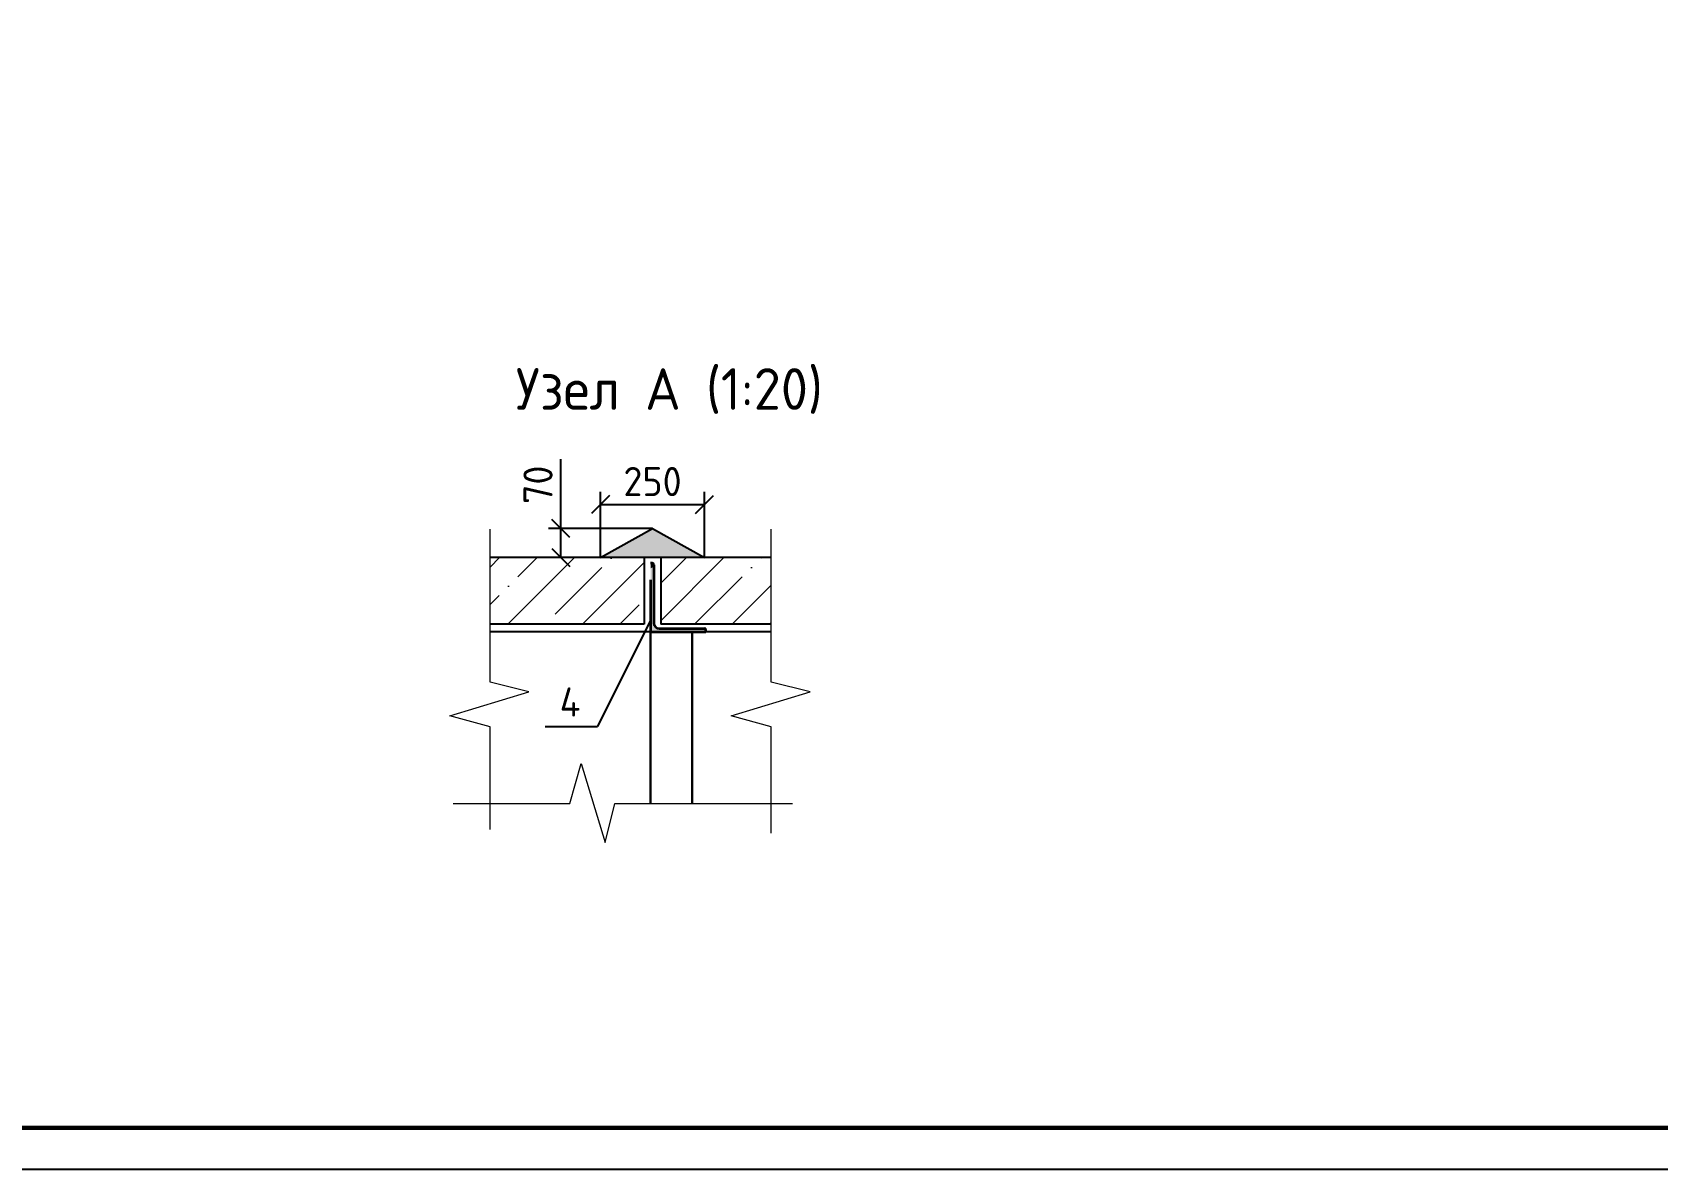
# Model space of a CAD drawing. Header units: metres. Extents: x 1563 to 4966, y -517 to 1463.
# Drawn here: x 2602.4 to 2797.6, y -341.5 to -204.9 of the extents above; entities that cross this region are included whole.
import ezdxf
from ezdxf.enums import TextEntityAlignment as Align

# ---------------------------------------------------------------- set-up
doc = ezdxf.new("R2010")
doc.units = ezdxf.units.M
doc.layers.add('Форматы', color=7, linetype='Continuous')
doc.styles.add('GOST', font='GOST.shx', dxfattribs={"oblique": 15})
doc.styles.get("Standard").update_dxf_attribs({"font": 'GOST Common.ttf'})
doc.dimstyles.new('М 1 к 20', dxfattribs={"dimtxt": 3.5, "dimasz": 2.15, "dimexe": 1.5, "dimexo": 0, "dimgap": 1, "dimtad": 1, "dimdec": 0, "dimlfac": 20, "dimzin": 0, "dimdsep": 46, "dimtxsty": 'GOST', "dimblk": 'OBLIQUE', "dimcen": 5, "dimclrd": 256, "dimclre": 256, "dimclrt": 256, "dimazin": 2, "dimtm": 1e-09, "dimtfac": 1, "dimtdec": 0, "dimtmove": 0, "dimatfit": 3, "dimldrblk": 'NONE', "dimfxl": 1.25, "dimtolj": 1, "dimtzin": 0, "dimlwd": 25, "dimlwe": 25, "dimarcsym": 2})

# ---------------------------------------------------------------- blocks, each defined once
blk = doc.blocks.new('*U326')
blk.add_lwpolyline([(0, 123), (1189, 123), (1189, -297), (0, -297)], close=True)
at = {"const_width": 0.5}
blk.add_lwpolyline([(20, 118), (1184, 118), (1184, -292), (20, -292)], close=True, dxfattribs=at)
blk.add_attdef('РАЗРАБОТАЛ', text='', height=2.5).set_placement((1019.5, -264.22), align=Align.MIDDLE_LEFT)
at = {"flags": 8}
for tag, height, p in [('ДАТА', 2.5, (1059.07, -264.4)), ('ЛИСТ', 3, (1155.39, -271.92)), ('ЛИСТОВ', 3, (1172.89, -271.92)), ('ФОРМАТ', 3, (1149.97, -294.75))]:
    blk.add_attdef(tag, text='', height=height, dxfattribs=at).set_placement(p, align=Align.MIDDLE_CENTER)
blk.add_attdef('ПРОВЕРИЛ', (1019.75, -270.73), '', height=2.5)
at = {"lineweight": 30, "flags": 104}
for tag, p in [('ТЕПЛОВЫЕ_СЕТИ', (1099, -269.5)), ('ИМЯ_ЧЕРТЕЖА', (1099, -284.5))]:
    blk.add_attdef(tag, text='', height=3, dxfattribs=at).set_placement(p, align=Align.MIDDLE_CENTER)
blk = doc.blocks.new('_Oblique')
at = {"color": 0, "linetype": 'ByBlock', "lineweight": -2}
blk.add_line((-0.5, -0.5), (0.5, 0.5), dxfattribs=at)
blk = doc.blocks.new('*D301')
at = {"layer": 'Defpoints', "color": 0, "lineweight": 50, "transparency": 16777216}
for p in [(2683.14, -261.62), (2670.64, -268), (2683.14, -268)]:
    blk.add_point(p, dxfattribs=at)
at = {"layer": 'Форматы', "lineweight": 25, "transparency": 16777216}
for p, q in [((2670.64, -268), (2670.64, -260.12)), ((2683.14, -268), (2683.14, -260.12)), ((2670.64, -261.62), (2683.14, -261.62))]:
    blk.add_line(p, q, dxfattribs=at)
at = {"layer": 'Форматы', "lineweight": 25, "transparency": 16777216, "xscale": 2.15, "yscale": 2.15, "zscale": 2.15, "rotation": 180}
blk.add_blockref('_Oblique', (2670.64, -261.62), dxfattribs=at)
at = {"layer": 'Форматы', "lineweight": 25, "transparency": 16777216, "xscale": 2.15, "yscale": 2.15, "zscale": 2.15}
blk.add_blockref('_Oblique', (2683.14, -261.62), dxfattribs=at)
at = {"layer": 'Форматы', "lineweight": 20, "transparency": 16777216, "insert": (2676.89, -258.87), "char_height": 3.5, "attachment_point": 5}
blk.add_mtext('\\A1;250', dxfattribs=at)
blk = doc.blocks.new('_None')
blk = doc.blocks.new('*D302')
at = {"layer": 'Defpoints', "color": 0, "lineweight": 50, "transparency": 16777216}
for p in [(2665.89, -264.5), (2676.89, -264.5), (2675.89, -268)]:
    blk.add_point(p, dxfattribs=at)
at = {"layer": 'Форматы', "lineweight": 25, "transparency": 16777216}
for p, q in [((2665.89, -264.5), (2665.89, -256.17)), ((2676.89, -264.5), (2664.39, -264.5)), ((2665.89, -268), (2665.89, -264.5)), ((2675.89, -268), (2664.39, -268))]:
    blk.add_line(p, q, dxfattribs=at)
at = {"layer": 'Форматы', "lineweight": 25, "transparency": 16777216, "xscale": 2.15, "yscale": 2.15, "zscale": 2.15}
for p, rotation in [((2665.89, -264.5), 90), ((2665.89, -268), 270)]:
    blk.add_blockref('_Oblique', p, dxfattribs=dict(at, rotation=rotation))
at = {"layer": 'Форматы', "lineweight": 20, "transparency": 16777216, "insert": (2663.14, -259.26), "char_height": 3.5, "attachment_point": 5, "rotation": 90}
blk.add_mtext('\\A1;70', dxfattribs=at)

msp = doc.modelspace()

# ---------------------------------------------------------------- hatches: boundary and pattern name
at = {"layer": 'Форматы'}
h = msp.add_hatch(color=1, dxfattribs=at)
h.dxf.hatch_style = 1
h.paths.add_polyline_path([(2683.1382, -268.0015), (2676.8882, -264.5015), (2670.6382, -268.0015)])
at = {"layer": 'Форматы', "lineweight": 20}
h = msp.add_hatch(dxfattribs=at)
h.set_pattern_fill('ANSI35', color=256, style=0)
h.set_pattern_definition([(45, (457.169, -915.778), (-4.490128, 4.490128), []), (45, (461.659, -915.778), (-4.490128, 4.490128), [7.9375, -1.5875, 0, -1.5875])])
h.paths.add_polyline_path([(2675.8882, -268.0015), (2675.8882, -276.0015), (2657.3741, -276.0015), (2657.3741, -268.0015)])
h.paths.add_polyline_path([(2691.1417, -268.0015), (2691.1417, -276.0015), (2677.8882, -276.0015), (2677.8882, -268.0015)])
at = {"layer": 'Форматы', "linetype": 'ByBlock', "lineweight": 25}
msp.add_hatch(color=0, dxfattribs=at).paths.add_polyline_path([(2677.0493, -268.8816), (2677.0493, -269.0807), (2676.6493, -269.3117), (2676.6493, -268.6666), (2676.8343, -268.6666), (2676.8717, -268.6699), (2676.9079, -268.6796), (2676.9418, -268.6954), (2676.9725, -268.7169), (2676.999, -268.7434), (2677.0205, -268.7741), (2677.0364, -268.8081), (2677.0461, -268.8443)])
at = {"layer": 'Форматы', "ltscale": 100}
h = msp.add_hatch(color=1, dxfattribs=at)
edge = h.paths.add_edge_path()
edge.add_arc((2683.0843, -276.7316), 0.215, 0, 90)
edge.add_line((2683.0843, -276.5166), (2677.6993, -276.5166))
edge.add_arc((2677.6993, -275.8666), 0.65, 180, 270, ccw=False)
edge.add_line((2677.0493, -275.8666), (2677.0493, -268.8816))
edge.add_arc((2676.8343, -268.8816), 0.215, 0, 90)
edge.add_line((2676.8343, -268.6666), (2676.6493, -268.6666))
edge.add_line((2676.6493, -268.6666), (2676.6493, -276.9166))
edge.add_line((2676.6493, -276.9166), (2683.2993, -276.9166))
edge.add_line((2683.2993, -276.9166), (2683.2993, -276.7316))

# ---------------------------------------------------------------- linework, layer by layer
at = {"layer": 'Форматы'}
for p, q in [((2675.8882, -268.0015), (2657.3741, -268.0015)), ((2675.8882, -268.0015), (2675.8882, -276.0015)), ((2677.8882, -268.0015), (2677.8882, -276.0015)), ((2691.1417, -268.0015), (2677.8882, -268.0015)), ((2675.8882, -276.0015), (2657.3741, -276.0015)), ((2691.1417, -276.9166), (2657.3741, -276.9166)), ((2691.1417, -276.0015), (2677.8882, -276.0015))]:
    msp.add_line(p, q, dxfattribs=at)
at = {"layer": 'Форматы', "color": 220, "linetype": 'ByBlock', "lineweight": 35}
for p, q in [((2676.8343, -268.6666), (2676.6493, -268.6666)), ((2677.0493, -268.8816), (2677.0493, -275.8666)), ((2676.6493, -270.6666), (2676.6493, -276.9166)), ((2676.6493, -276.9166), (2683.2993, -276.9166)), ((2677.6993, -276.5166), (2683.0843, -276.5166)), ((2683.2993, -276.9166), (2683.2993, -276.7316))]:
    msp.add_line(p, q, dxfattribs=at)
at = {"layer": 'Форматы', "color": 3, "lineweight": 30, "ltscale": 0.5}
for p, q in [((2676.6493, -276.9166), (2676.6493, -297.5538)), ((2681.6493, -276.9166), (2681.6493, -297.5538))]:
    msp.add_line(p, q, dxfattribs=at)
at = {"layer": 'Форматы', "color": 4}
msp.add_line((2664.0114, -288.3104), (2670.281, -288.3104), dxfattribs=at)
at = {"layer": 'Форматы', "linetype": 'ByBlock', "lineweight": 13, "flags": 128}
for points in [[(2657.3741, -300.6478), (2657.3741, -288.3482), (2652.5624, -287.0174), (2662.0557, -284.134), (2657.3741, -282.9617), (2657.3741, -264.6067)], [(2691.1417, -301.0894), (2691.1417, -288.3482), (2686.3301, -287.0174), (2695.8233, -284.134), (2691.1417, -282.9617), (2691.1417, -264.6067)], [(2652.9604, -297.5538), (2666.9752, -297.5538), (2668.3059, -292.7422), (2671.1893, -302.2354), (2672.3616, -297.5538), (2693.7186, -297.5538)]]:
    msp.add_lwpolyline(points, dxfattribs=at)
at = {"layer": 'Форматы', "color": 4}
msp.add_lwpolyline([(2670.6382, -268.0015), (2676.8882, -264.5015), (2683.1382, -268.0015)], close=True, dxfattribs=at)
msp.add_lwpolyline([(2676.6493, -275.53), (2670.281, -288.3104)], dxfattribs=at)
at = {"layer": 'Форматы', "color": 220, "linetype": 'ByBlock', "lineweight": 35}
for centre, radius, start, end in [((2676.8343, -268.8816), 0.215, 0, 90), ((2677.6993, -275.8666), 0.65, 180, 270), ((2683.0843, -276.7316), 0.215, 0, 90)]:
    msp.add_arc(centre, radius, start, end, dxfattribs=at)

# ---------------------------------------------------------------- block references
at = {"layer": 'Форматы'}
msp.add_blockref('*U326', (2219.8713, -44.4979), dxfattribs=at)

# ---------------------------------------------------------------- texts
at = {"layer": 'Форматы', "color": 1, "lineweight": 15}
msp.add_text('Узел А (1:20)', height=5, dxfattribs=at).set_placement((2660.4666, -250.2538))
at = {"layer": 'Форматы', "color": 1, "lineweight": 30}
msp.add_text('4', height=3.5, dxfattribs=at).set_placement((2665.7368, -287.1016))

# ---------------------------------------------------------------- dimensions: what is measured, and where the dimension line sits
at = {"layer": 'Форматы', "color": 4, "lineweight": 20}
dim = msp.add_linear_dim(base=(2665.8892, -264.5015), p1=(2675.8882, -268.0015), p2=(2676.8882, -264.5015), angle=90, dimstyle='М 1 к 20', override={"dimtxsty": 'Standard'}, dxfattribs=at)
dim.commit()
dim.dimension.update_dxf_attribs({"geometry": '*D302', "text_midpoint": (2663.1392, -259.2595)})
dim = msp.add_linear_dim(base=(2683.1382, -261.6187), p1=(2670.6382, -268.0015), p2=(2683.1382, -268.0015), dimstyle='М 1 к 20', override={"dimtxsty": 'Standard'}, dxfattribs=at)
dim.commit()
dim.dimension.update_dxf_attribs({"geometry": '*D301', "text_midpoint": (2676.8882, -258.8687)})

doc.saveas('drawing.dxf')
